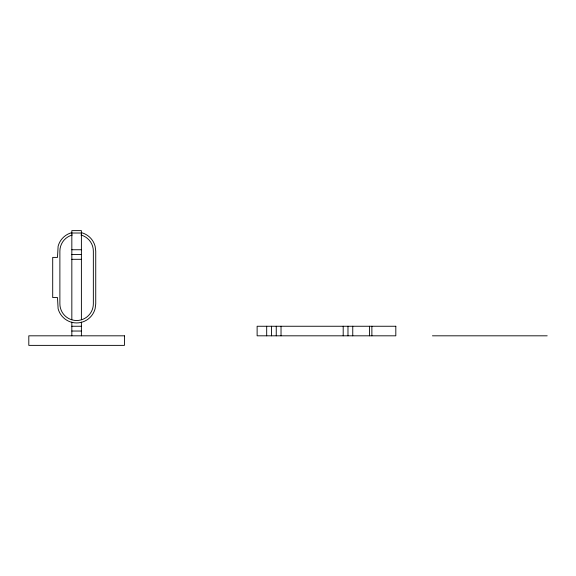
<?xml version="1.0" encoding="UTF-8"?>
<svg xmlns="http://www.w3.org/2000/svg" width="576" height="576" viewBox="0 0 576 576"><rect width="100%" height="100%" fill="white"/><g stroke="black" fill="none" stroke-linecap="round" stroke-linejoin="round"><path stroke-width="0.86" d="M71.834 233.014L81.396 233.014M71.834 249.746L81.396 249.746M71.834 254.527L81.396 254.527M71.834 259.308L81.396 259.308M71.834 326.254L81.396 326.254M71.834 331.034L81.396 331.034M432.446 335.815L547.2 335.815M371.88 326.254L371.88 335.815M369.49 326.254L369.49 335.815M352.757 326.254L352.757 335.815M347.976 326.254L347.976 335.815M343.195 326.254L343.195 335.815M281.03 326.254L281.03 335.815M276.25 326.254L276.25 335.815M271.469 326.254L271.469 335.815M266.688 326.254L266.688 335.815M81.396 319.694L81.396 230.623L71.834 230.623L71.834 319.694M81.396 322.092L81.396 335.815M71.834 322.092L71.834 335.815M72.281 235.015A16.733 16.733 0 0 0 59.882 251.179L59.882 303.782A16.733 16.733 0 0 0 76.615 320.515A16.733 16.733 0 0 0 93.348 303.782L93.348 251.179A16.733 16.733 0 0 0 80.95 235.015M71.662 232.69A19.145 19.145 0 0 0 58.118 246.226L57.492 257.4L52.704 257.4L52.704 297.562L57.492 297.562L58.118 308.736A19.145 19.145 0 0 0 95.112 308.736L95.738 303.934L95.738 251.028L95.112 246.226A19.145 19.145 0 0 0 81.569 232.69M395.813 326.254L257.126 326.254L257.126 335.815L395.813 335.815L395.813 326.254M124.43 335.815L28.8 335.815L28.8 345.377L124.43 345.377L124.43 335.815"/></g></svg>
